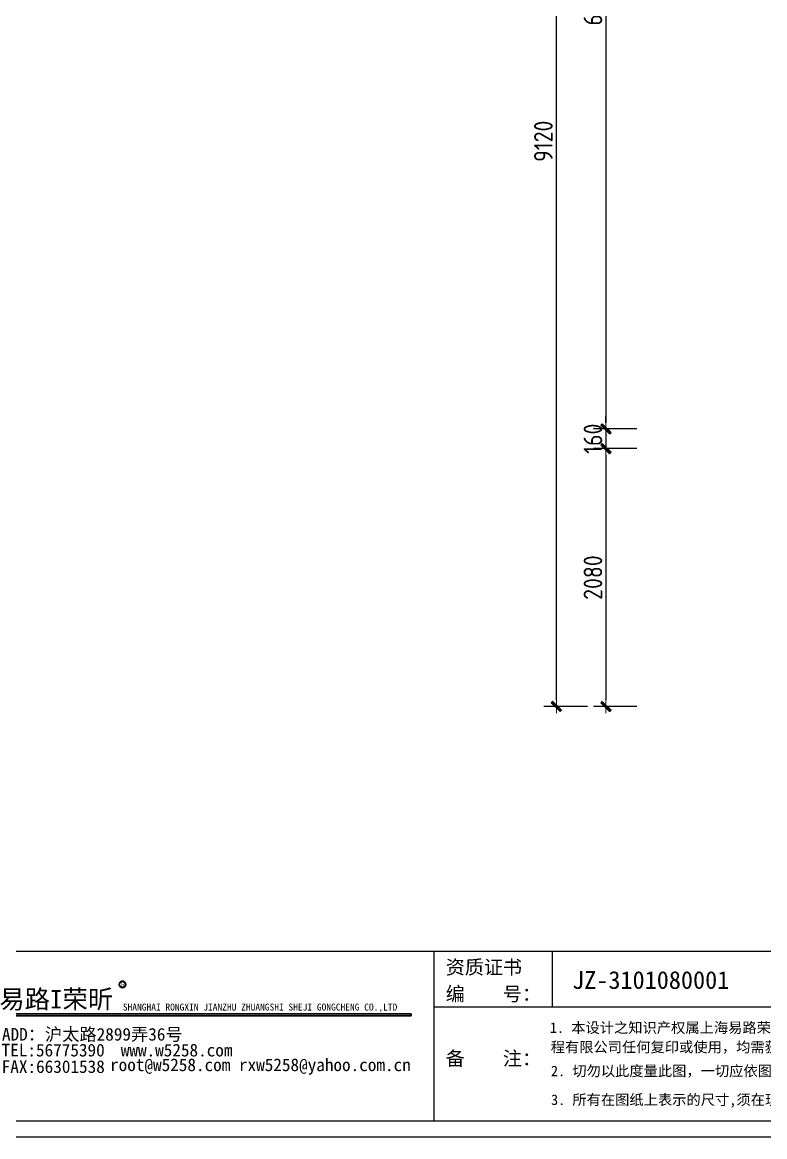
# Model space of a CAD drawing. Header units: millimetres. Extents: x -58733 to 427521, y -235734 to 553534.
# Drawn here: x 274368 to 280357, y -205312 to -196321 of the extents above; entities that cross this region are included whole.
import ezdxf

# ---------------------------------------------------------------- set-up
doc = ezdxf.new("R2010")
doc.units = ezdxf.units.MM
doc.layers.add('图框', color=251, linetype='Continuous')
doc.layers.add('目录文字', color=8, linetype='Continuous')
doc.layers.add('墙体', color=7, linetype='Continuous', lineweight=30)
doc.styles.add('CCD_DIM', font='ARCHS.SHX')
doc.styles.get("Standard").update_dxf_attribs({"font": 'simsun.ttc'})
doc.styles.add('YQ_DIM', font='SUPEROS.SHX', dxfattribs={"width": 0.8, "bigfont": 'HZDX.SHX'})
doc.styles.add('宋体', font='simsun.ttc', dxfattribs={"height": 120})
doc.styles.add('英文', font='simhei.ttf')
doc.styles.add('黑体', font='simhei.ttf')
doc.dimstyles.new('海龍1：50', dxfattribs={"dimscale": 50, "dimtxt": 3, "dimasz": 1, "dimexe": 2, "dimexo": 2, "dimgap": 0.6, "dimtad": 1, "dimdec": 0, "dimrnd": 5, "dimdsep": 46, "dimtxsty": 'CCD_DIM', "dimblk": 'WS-cj', "dimcen": 1, "dimclrd": 242, "dimclre": 242, "dimclrt": 2, "dimadec": 0, "dimazin": 2, "dimtfac": 1, "dimtdec": 0, "dimtix": 1, "dimtmove": 2, "dimatfit": 3, "dimldrblk": 'CCD_Leader_Arrow', "dimfxl": 5, "dimfxlon": 1, "dimtolj": 1, "dimarcsym": 0})

# ---------------------------------------------------------------- blocks, each defined once
blk = doc.blocks.new('图框1比60')
h = blk.add_hatch(color=8)
edge = h.paths.add_edge_path()
edge.add_ellipse((163709.5, 45504.9), major_axis=(-0.2, 29.4), ratio=1, start_angle=269.68782, end_angle=449.68782)
edge.add_ellipse((163709.5, 45504.9), major_axis=(-0.2, 29.4), ratio=1, start_angle=89.56223, end_angle=269.56223)
edge = h.paths.add_edge_path(flags=16)
edge.add_ellipse((163709.5, 45504.9), major_axis=(0, 24.9), ratio=1, start_angle=269.96604, end_angle=449.96604)
edge.add_ellipse((163709.5, 45504.9), major_axis=(0, 24.9), ratio=1, start_angle=89.88724, end_angle=269.88724)
blk.add_hatch(color=8).paths.add_polyline_path([(162610.3, 45245), (162610.3, 45227.3), (166263, 45227.3), (166263, 45245)])
at = {"layer": '目录文字'}
h = blk.add_hatch(color=8, dxfattribs=at)
edge = h.paths.add_edge_path()
edge.add_ellipse((163709.5, 45504.9), major_axis=(-0.2, 29.4), ratio=1, start_angle=89.56223, end_angle=269.56223)
edge.add_ellipse((163709.5, 45504.9), major_axis=(-0.2, 29.4), ratio=1, start_angle=269.66215, end_angle=449.66215)
edge = h.paths.add_edge_path(flags=16)
edge.add_ellipse((163709.5, 45504.9), major_axis=(0, 24.9), ratio=1, start_angle=90.02883, end_angle=270.02883, ccw=False)
edge.add_ellipse((163709.5, 45504.9), major_axis=(0, 24.9), ratio=1, start_angle=-89.88724, end_angle=90.11276, ccw=False)
h.paths.add_polyline_path([(163688.6, 45538.9), (163733, 45538.9), (163733, 45471.6), (163688.6, 45471.6)], flags=9)
at = {"color": 8}
for p, q in [((166263, 45245), (162610.3, 45245)), ((166263, 45227.3), (162610.3, 45227.3)), ((166263, 45227.3), (166263, 45245))]:
    blk.add_line(p, q, dxfattribs=at)
blk.add_ellipse((163709.5, 45504.9, 0), major_axis=(0.1, 29.4), ratio=1, start_param=1.575118209033049, end_param=7.858303516212636, dxfattribs=at)
at = {"layer": '图框', "color": 8}
for p, q in [((161809.2, 45797.4), (185898.1, 45797.4)), ((161809.2, 45797.4), (185898.1, 45797.4)), ((166464.8, 45797.4), (166464.8, 44296.7)), ((167510.6, 45797.4), (167510.6, 45304.6)), ((170674.9, 45304.6), (166464.8, 45304.6)), ((161809.2, 44296.7), (185898.1, 44296.7))]:
    blk.add_line(p, q, dxfattribs=at)
at = {"layer": '图框', "color": 121}
blk.add_line((161669.6, 44157.2), (186037.7, 44157.2), dxfattribs=at)
at = {"layer": '目录文字', "color": 8}
blk.add_ellipse((163709.5, 45504.9, 0), major_axis=(0.4, 24.9), ratio=1, start_param=1.571448490114663, end_param=7.854633797294249, dxfattribs=at)
for s, height, style, width, p in [('资质证书', 123.79, '宋体', 0.999898, (166569.4, 45595.3)), ('易路I荣昕', 164.11, '黑体', 0.999898, (162620.9, 45291.7)), ('R', 44.9, 'YQ_DIM', 0.8, (163698.2, 45483.4, 0)), ('编    号：', 123.79, '宋体', 0.999898, (166569.4, 45359.1)), ('SHANGHAI RONGXIN JIANZHU ZHUANGSHI SHEJI GONGCHENG CO.,LTD', 61.543, '英文', 0.999898, (163713.2, 45273.4)), ('1. 本设计之知识产权属上海易路荣昕建筑装饰设计工', 92.507, '黑体', 0.999898, (167490.6, 45075.6)), ('ADD：沪太路2899弄36号', 111.719, '英文', 0.999898, (162644.2, 45007.4)), ('TEL:56775390', 111.719, '英文', 0.999898, (162641.1, 44867.2)), ('www.w5258.com', 111.719, '英文', 0.999898, (163695.2, 44867.2)), ('程有限公司任何复印或使用，均需获得书面授权。', 92.507, '黑体', 0.999898, (167497.9, 44904.2)), ('备    注：', 123.79, '宋体', 0.999898, (166569.4, 44787.6)), ('FAX:66301538', 111.719, '英文', 0.999898, (162641.7, 44721.3)), ('root@w5258.com rxw5258@yahoo.com.cn', 111.719, '英文', 0.999898, (163600.4, 44737.4)), ('2. 切勿以此度量此图，一切应依图内数字所示为准。', 92.507, '黑体', 0.999898, (167500, 44692.7)), ('3. 所有在图纸上表示的尺寸,须在现场复核和修正。', 92.507, '黑体', 0.999898, (167500.4, 44438.1))]:
    blk.add_text(s, height=height, dxfattribs=dict(at, style=style, width=width)).set_placement(p)
at = {"layer": '目录文字', "width": 1}
blk.add_text('JZ-3101080001', height=157.184, dxfattribs=at).set_placement((167687.4, 45464.9))
blk = doc.blocks.new('WS-cj')
blk.add_hatch(color=1).paths.add_polyline_path([(0.59, 0.82), (-0.82, -0.59), (-0.59, -0.82), (0.82, 0.59)])
at = {"color": 1, "linetype": 'ByBlock', "lineweight": 0}
for p, q in [((-1.1, 0), (0, 0)), ((0, 0), (1.1, 0))]:
    blk.add_line(p, q, dxfattribs=at)
at = {"color": 1}
blk.add_lwpolyline([(0.59, 0.82), (-0.82, -0.59), (-0.59, -0.82), (0.82, 0.59)], close=True, dxfattribs=at)
blk = doc.blocks.new('*D1089')
at = {"color": 242, "lineweight": -2}
for p, q in [((233314.3, -192720.6), (232964.3, -192720.6)), ((233064.3, -192770.6), (233064.3, -199550.6)), ((233314.3, -199600.6), (232964.3, -199600.6))]:
    blk.add_line(p, q, dxfattribs=at)
at = {"layer": 'Defpoints', "color": 0}
for p in [(233464.3, -192720.6), (233064.3, -199600.6), (233464.3, -199600.6)]:
    blk.add_point(p, dxfattribs=at)
at = {"color": 242, "lineweight": -2, "xscale": 50, "yscale": 50, "zscale": 50}
for p, rotation in [((233064.3, -192720.6), 90), ((233064.3, -199600.6), 270)]:
    blk.add_blockref('WS-cj', p, dxfattribs=dict(at, rotation=rotation))
at = {"color": 2, "insert": (232959.3, -196160.6), "char_height": 150, "attachment_point": 5, "rotation": 90, "style": 'CCD_DIM'}
blk.add_mtext('\\A1;6880', dxfattribs=at)
blk = doc.blocks.new('CCD_Leader_Arrow')
at = {"color": 1, "linetype": 'ByBlock'}
blk.add_line((0, 0), (-1, 0), dxfattribs=at)
for points in [[(-0.86, 0.67), (-0.6, 0.85), (-0.24, 0), (0, 0)], [(-0.86, -0.67), (-0.6, -0.85), (-0.24, 0), (0, 0)]]:
    blk.add_solid(points, dxfattribs=at)
blk = doc.blocks.new('*D1090')
at = {"color": 242, "lineweight": -2}
for p, q in [((233064.3, -199550.6), (233064.3, -199500.6)), ((233314.3, -199600.6), (232964.3, -199600.6)), ((233064.3, -199600.6), (233064.3, -199760.6)), ((233314.3, -199760.6), (232964.3, -199760.6)), ((233064.3, -199810.6), (233064.3, -199860.6))]:
    blk.add_line(p, q, dxfattribs=at)
at = {"layer": 'Defpoints', "color": 0}
for p in [(233464.3, -199600.6), (233064.3, -199760.6), (233464.3, -199760.6)]:
    blk.add_point(p, dxfattribs=at)
at = {"color": 242, "lineweight": -2, "xscale": 50, "yscale": 50, "zscale": 50}
for p, rotation in [((233064.3, -199600.6), 270), ((233064.3, -199760.6), 90)]:
    blk.add_blockref('WS-cj', p, dxfattribs=dict(at, rotation=rotation))
at = {"color": 2, "insert": (232959.3, -199680.6), "char_height": 150, "attachment_point": 5, "rotation": 90, "style": 'CCD_DIM'}
blk.add_mtext('\\A1;160', dxfattribs=at)
blk = doc.blocks.new('*D1091')
at = {"color": 242, "lineweight": -2}
for p, q in [((233314.3, -199760.6), (232964.3, -199760.6)), ((233064.3, -199810.6), (233064.3, -201790.6)), ((233314.3, -201840.6), (232964.3, -201840.6))]:
    blk.add_line(p, q, dxfattribs=at)
at = {"layer": 'Defpoints', "color": 0}
for p in [(233464.3, -199760.6), (233064.3, -201840.6), (233464.3, -201840.6)]:
    blk.add_point(p, dxfattribs=at)
at = {"color": 242, "lineweight": -2, "xscale": 50, "yscale": 50, "zscale": 50}
for p, rotation in [((233064.3, -199760.6), 90), ((233064.3, -201840.6), 270)]:
    blk.add_blockref('WS-cj', p, dxfattribs=dict(at, rotation=rotation))
at = {"color": 2, "insert": (232959.3, -200800.6), "char_height": 150, "attachment_point": 5, "rotation": 90, "style": 'CCD_DIM'}
blk.add_mtext('\\A1;2080', dxfattribs=at)
blk = doc.blocks.new('*D1092')
at = {"color": 242, "lineweight": -2}
for p, q in [((232914.3, -192720.6), (232564.3, -192720.6)), ((232664.3, -201790.6), (232664.3, -192770.6)), ((232914.3, -201840.6), (232564.3, -201840.6))]:
    blk.add_line(p, q, dxfattribs=at)
at = {"layer": 'Defpoints', "color": 0}
for p in [(232664.3, -192720.6), (233464.3, -192720.6), (233464.3, -201840.6)]:
    blk.add_point(p, dxfattribs=at)
at = {"color": 242, "lineweight": -2, "xscale": 50, "yscale": 50, "zscale": 50}
for p, rotation in [((232664.3, -192720.6), 90), ((232664.3, -201840.6), 270)]:
    blk.add_blockref('WS-cj', p, dxfattribs=dict(at, rotation=rotation))
at = {"color": 2, "insert": (232559.3, -197280.6), "char_height": 150, "attachment_point": 5, "rotation": 90, "style": 'CCD_DIM'}
blk.add_mtext('\\A1;9120', dxfattribs=at)
blk = doc.blocks.new('天花图')
for base, p1, p2, picture, middle in [((232664.3, -192720.6), (233464.3, -201840.6), (233464.3, -192720.6), '*D1092', (232559.3, -197280.6)), ((233064.3, -199600.6), (233464.3, -192720.6), (233464.3, -199600.6), '*D1089', (232959.3, -196160.6)), ((233064.3, -199760.6), (233464.3, -199600.6), (233464.3, -199760.6), '*D1090', (232959.3, -199680.6)), ((233064.3, -201840.6), (233464.3, -199760.6), (233464.3, -201840.6), '*D1091', (232959.3, -200800.6))]:
    dim = blk.add_linear_dim(base=base, p1=p1, p2=p2, angle=90, dimstyle='海龍1：50')
    dim.commit()
    dim.dimension.update_dxf_attribs({"geometry": picture, "text_midpoint": middle})

msp = doc.modelspace()

# ---------------------------------------------------------------- block references
msp.add_blockref('天花图', (46012.4, 0))
at = {"layer": '墙体', "color": 0, "xscale": 0.9120113186390109, "yscale": 0.9120113186390109, "zscale": 0.9120113186390109}
msp.add_blockref('图框1比60', (125871.1, -245583.6), dxfattribs=at)

doc.saveas('drawing.dxf')
